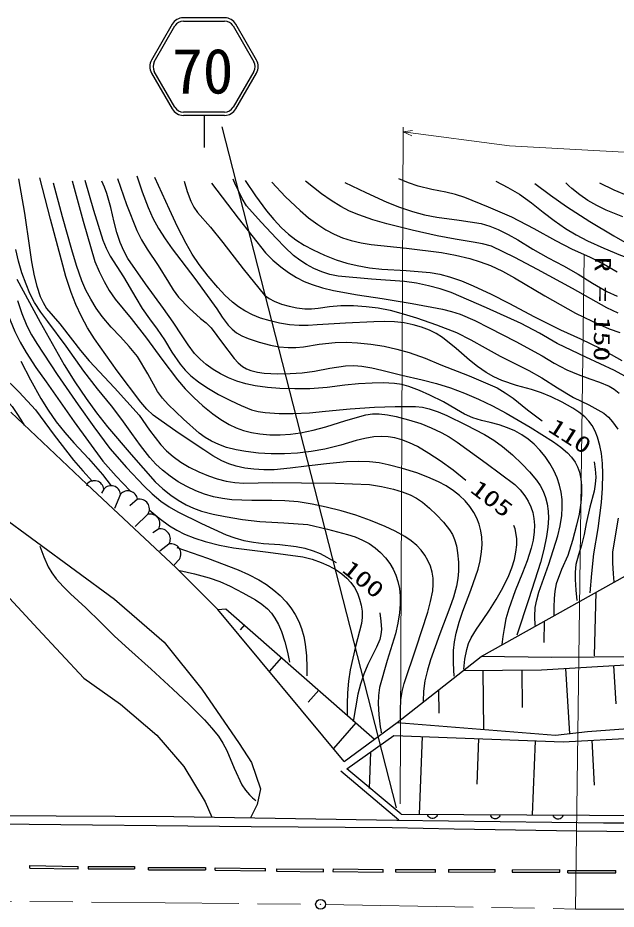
# Model space of a CAD drawing. Units: millimetres, scale not verified. Extents: x 40000 to 680000, y 20000 to 380000.
# Drawn here: x 340318 to 388962, y 260049 to 332448 of the extents above; entities that cross this region are included whole.
import ezdxf
from ezdxf.enums import TextEntityAlignment as Align

# ---------------------------------------------------------------- set-up
doc = ezdxf.new("R2010")
doc.units = ezdxf.units.MM
doc.header["$LTSCALE"] = 1000
doc.linetypes.add('CHAIN', pattern=[18.5, 12, -1.5, 3.5, -1.5])
for name, color, linetype, lineweight in [('M-BGD', 7, 'Continuous', 25), ('M-BMK', 2, 'CHAIN', 13), ('M-BMK-SRVR', 3, 'Continuous', 25), ('M-STR-HTXT', 7, 'Continuous', 13), ('M-STR-STRC', 7, 'Continuous', 25)]:
    doc.layers.add(name, color=color, linetype=linetype, lineweight=lineweight)
doc.styles.add('ＭＳ ゴシック', font='')
doc.styles.get('ＭＳ ゴシック').set_extended_font_data('MS Gothic')

msp = doc.modelspace()

# ---------------------------------------------------------------- linework, layer by layer
at = {"layer": 'M-BGD'}
for p, q in [((339758, 300411), (345941, 294570)), ((345941, 294570), (345941, 294439)), ((345941, 294570), (353186, 287763)), ((347307, 294159), (347117, 293832)), ((348672, 293749), (348179, 292581)), ((350038, 293339), (349431, 292808)), ((337940, 292735), (348183, 285225)), ((350891, 292125), (349848, 291139)), ((351745, 290911), (351290, 290608)), ((352598, 289698), (351859, 289129)), ((353452, 288484), (353034, 288029)), ((337397, 287711), (341937, 282821)), ((353186, 287763), (356571, 284377)), ((377992, 280566), (391094, 287914)), ((387301, 285787), (387163, 280632)), ((348183, 285225), (352204, 281741)), ((356571, 284377), (357226, 284454)), ((366842, 272056), (356571, 284377)), ((357226, 284454), (369315, 273867)), ((358737, 283131), (358390, 282735)), ((383120, 283442), (383074, 281710)), ((341937, 282821), (345692, 278805)), ((352204, 281741), (355286, 277921)), ((361759, 280484), (360764, 279347)), ((371150, 275201), (377992, 280566)), ((383716, 280501), (377992, 280566)), ((382881, 279486), (394580, 280202)), ((391655, 280561), (383716, 280501)), ((376537, 279425), (382881, 279486)), ((381295, 279471), (381324, 276421)), ((384831, 279606), (385155, 274303)), ((388730, 279844), (388921, 276730)), ((345692, 278805), (348660, 276709)), ((378123, 279440), (378169, 274641)), ((355286, 277921), (358301, 273499)), ((364781, 277837), (363933, 276869)), ((374524, 277846), (374542, 275967)), ((348660, 276709), (351629, 274177)), ((367803, 275190), (365972, 273099)), ((366842, 272056), (371150, 275201)), ((371150, 275201), (384015, 274174)), ((386641, 274472), (395356, 275129)), ((384015, 274174), (386641, 274472)), ((384656, 273646), (398551, 274399)), ((351629, 274177), (353812, 271645)), ((367066, 271456), (370899, 274159)), ((370899, 274159), (384656, 273646)), ((373192, 274074), (372956, 267761)), ((377777, 273903), (377639, 270205)), ((382363, 273731), (382139, 267721)), ((386972, 273771), (387170, 270128)), ((358301, 273499), (359306, 271958)), ((368982, 272807), (368872, 269864)), ((353812, 271645), (355558, 268764)), ((359306, 271958), (360043, 269813)), ((371287, 267289), (366587, 271247)), ((371480, 267767), (367066, 271456)), ((360043, 269813), (359775, 268540)), ((355558, 268764), (356079, 267517)), ((359775, 268540), (359238, 267469)), ((359291, 266729), (290818, 267498)), ((330596, 267699), (352995, 267563)), ((352995, 267563), (371130, 267291)), ((371130, 267291), (387918, 267065)), ((371480, 267767), (386792, 267677)), ((386792, 267677), (402338, 267633)), ((370738, 266644), (359291, 266729)), ((375779, 266558), (370738, 266644)), ((385774, 266387), (375779, 266558)), ((387918, 267065), (397591, 267020)), ((394487, 266302), (385774, 266387)), ((341299, 263385), (341302, 263585)), ((341302, 263585), (345230, 263517)), ((341299, 263385), (345226, 263317)), ((345226, 263317), (345230, 263517)), ((346051, 263517), (349817, 263517)), ((346051, 263517), (346051, 263317)), ((346051, 263317), (349817, 263317)), ((349817, 263517), (349817, 263317)), ((350942, 263439), (355587, 263439)), ((350942, 263239), (350942, 263439)), ((350942, 263239), (355587, 263239)), ((355587, 263439), (355587, 263239)), ((356363, 263210), (356366, 263410)), ((356363, 263210), (360446, 263162)), ((356366, 263410), (360449, 263362)), ((360446, 263162), (360449, 263362)), ((361354, 263333), (361352, 263133)), ((361352, 263133), (365173, 263094)), ((361354, 263333), (365176, 263294)), ((365173, 263094), (365176, 263294)), ((365942, 263313), (365940, 263113)), ((365940, 263113), (370013, 263065)), ((365942, 263313), (370015, 263265)), ((370013, 263065), (370015, 263265)), ((371032, 263275), (371031, 263075)), ((371031, 263075), (374261, 263065)), ((371032, 263275), (374262, 263265)), ((374261, 263065), (374262, 263265)), ((375331, 263265), (379114, 263275)), ((375331, 263265), (375332, 263065)), ((375332, 263065), (379114, 263075)), ((379114, 263075), (379114, 263275)), ((380510, 263255), (384380, 263265)), ((380510, 263255), (380511, 263055)), ((380511, 263055), (384381, 263065)), ((384381, 263065), (384380, 263265)), ((385021, 263197), (388940, 263197)), ((385021, 262997), (385021, 263197)), ((385021, 262997), (388940, 262997)), ((388940, 262997), (388940, 263197))]:
    msp.add_line(p, q, dxfattribs=at)
for points in [[(335427, 319774), (335953, 318224), (336540, 316684), (337384, 314884), (338172, 313060), (338376, 312264), (338525, 311440), (338721, 310595), (338977, 309755), (339503, 308350), (340085, 306965), (340508, 306094), (340985, 305252), (341777, 304054), (342627, 302879), (344901, 299639), (347219, 296440), (348312, 295209), (349451, 294015), (349465, 294001), (349479, 293987)], [(340386, 319378), (340861, 316573), (341275, 313763), (341437, 312627), (341659, 311490), (341874, 310641), (342149, 309807), (342368, 309313), (342644, 308842), (343732, 307580), (344777, 306275), (345425, 305415), (346121, 304592), (348176, 302407), (350179, 300186), (351033, 298955), (351939, 297754), (352415, 297271), (352943, 296824), (353580, 296367), (354256, 295958), (355021, 295572), (355814, 295239), (356533, 294991), (357265, 294801), (357972, 294695), (358698, 294648), (361036, 294693), (363369, 294677), (366134, 294643), (368902, 294548), (369885, 294382), (370862, 294156), (371553, 293953), (372221, 293693), (372728, 293424), (373205, 293104), (373792, 292623), (374346, 292091), (374910, 291489), (375421, 290855), (375651, 290485), (375826, 290088), (375976, 289552), (376071, 288987), (376140, 288245), (376148, 287507), (376092, 286895), (375974, 286278), (375730, 285401), (375426, 284539), (374622, 282421), (373878, 280296), (373617, 279453), (373412, 278587), (373307, 277769), (373261, 276934), (373260, 276904), (373258, 276864)], [(375803, 278980), (375746, 280022), (375749, 281066), (375817, 281764), (375944, 282454), (376187, 283357), (376490, 284251), (377143, 285951), (377734, 287657), (377906, 288355), (378019, 289067), (378057, 289658), (378036, 290252), (377958, 290790), (377822, 291315), (377632, 291800), (377384, 292270), (377055, 292754), (376676, 293203), (376225, 293643), (375735, 294037), (375137, 294428), (374512, 294765), (373641, 295150), (372745, 295480), (371597, 295845), (370437, 296152), (369688, 296295), (368919, 296381), (367982, 296407), (367043, 296373), (365412, 296233), (363777, 296032), (362470, 295858), (361146, 295743), (360322, 295730), (359496, 295778), (358777, 295879), (358072, 296038), (357473, 296230), (356900, 296476), (356161, 296883), (355439, 297350), (353353, 298742), (351323, 300169), (350807, 300672), (350324, 301227), (348406, 303779), (346541, 306361), (345989, 307264), (345489, 308199), (345045, 309151), (344656, 310126), (344231, 311425), (343860, 312754), (342977, 316096), (342103, 319449)], [(348411, 319392), (349166, 317276), (349982, 315170), (350381, 314411), (350838, 313670), (351727, 312340), (352564, 310980), (352951, 310348), (353386, 309753), (354252, 308876), (355169, 308034), (355631, 307672), (356049, 307266), (356949, 306017), (357911, 304785), (358225, 304433), (358574, 304133), (358908, 303936), (359272, 303792), (359790, 303665), (360343, 303594), (361417, 303543), (362466, 303552), (363447, 303619), (364429, 303747), (365694, 303994), (366964, 304179), (367623, 304195), (368284, 304151), (369105, 304025), (369911, 303840), (371543, 303416), (373188, 303050), (374349, 302748), (375494, 302388), (376639, 301966), (377769, 301485), (378911, 300934), (380024, 300331), (381968, 299190), (383877, 297999), (384464, 297577), (385010, 297109), (385335, 296759), (385616, 296368), (385821, 295966), (385971, 295535), (386087, 295002), (386146, 294440), (386151, 293738), (386096, 293045), (385950, 292134), (385746, 291243), (385416, 290005), (385029, 288789), (384525, 287645), (384078, 286481), (383964, 285890), (383907, 285275), (383892, 284589), (383902, 283885)], [(349983, 319626), (350420, 318316), (350912, 317030), (351305, 316179), (351758, 315345), (352290, 314499), (352872, 313687), (354699, 311273), (356484, 308814), (356931, 308122), (357419, 307476), (357735, 307152), (358090, 306875), (358542, 306612), (359040, 306394), (359935, 306103), (360851, 305868), (361572, 305737), (362294, 305668), (362917, 305667), (363553, 305727), (364827, 305931), (366118, 306077), (367026, 306092), (367945, 306047), (369021, 305939), (370100, 305769), (371117, 305547), (372129, 305264), (373432, 304793), (374714, 304266), (377008, 303357), (379277, 302393), (379940, 301997), (380581, 301542), (381751, 300615), (382947, 299714)], [(386851, 285750), (386974, 287322), (387157, 288898), (387491, 290980), (387766, 293079), (387851, 294235), (387876, 295407), (387846, 296238), (387756, 297061), (387629, 297721), (387441, 298381), (387248, 298868), (386997, 299333), (386727, 299700), (386404, 300037), (385937, 300418), (385429, 300755), (384563, 301241), (383681, 301668), (382898, 301985), (382087, 302250), (380865, 302595), (379666, 302997), (379011, 303295), (378381, 303648), (377699, 304118), (377038, 304648), (375954, 305592), (374836, 306487), (374327, 306813), (373779, 307090), (373135, 307330), (372469, 307513), (371714, 307666), (370951, 307758), (370114, 307783), (369267, 307748), (366961, 307656), (364665, 307505), (363930, 307446), (363195, 307447), (362401, 307516), (361599, 307646), (360822, 307825), (360050, 308065), (359407, 308324), (358782, 308641), (358259, 308970), (357762, 309355), (357152, 309918), (356575, 310534), (355796, 311459), (355063, 312423), (354505, 313249), (353994, 314114), (353301, 315473), (352655, 316872), (352061, 318172), (351462, 319477)], [(389654, 303347), (388834, 303805), (386483, 304876), (384160, 306002), (382716, 306835), (381235, 307619), (378414, 308899), (375557, 310129), (374640, 310438), (373705, 310690), (372738, 310886), (371749, 311025), (369059, 311212), (366361, 311461), (365686, 311611), (365024, 311820), (364391, 312084), (363783, 312402), (363233, 312754), (362721, 313152), (362022, 313816), (361354, 314533), (360106, 315840), (358918, 317173), (358549, 317783), (358224, 318439), (358028, 318882), (357834, 319340)], [(389038, 311797), (387937, 312426), (386806, 313003), (385415, 313640), (384051, 314330), (382281, 315322), (380484, 316258), (378589, 317079), (376658, 317849), (375902, 318102), (375121, 318299), (373983, 318510), (372861, 318780), (372080, 319050), (371299, 319357)], [(376730, 294874), (375713, 295694), (374650, 296472), (373744, 297070), (372798, 297621), (372171, 297925), (371527, 298172), (370980, 298320), (370421, 298408), (369843, 298435), (369256, 298402), (368537, 298285), (367832, 298109), (366568, 297733), (365277, 297411), (364163, 297222), (363044, 297093), (361990, 297036), (360915, 297039), (359887, 297094), (358849, 297211), (358067, 297354), (357295, 297556), (356664, 297780), (356060, 298059), (355549, 298361), (355070, 298714), (353785, 299854), (352531, 301049), (352083, 301555), (351678, 302105), (350889, 303543), (350049, 304948), (349378, 305753), (348655, 306527), (347901, 307327), (347184, 308176), (346692, 308859), (346245, 309583), (345859, 310327), (345527, 311097), (345092, 312333), (344713, 313590), (343955, 316297), (343228, 319016)], [(344726, 319215), (345622, 315935), (346579, 312666), (346922, 311845), (347325, 311038), (347757, 310305), (348244, 309597), (349537, 308027), (350784, 306417), (352014, 304719), (353293, 303057), (353932, 302317), (354621, 301611), (355369, 300930), (356168, 300284), (356812, 299830), (357493, 299424), (358069, 299146), (358668, 298924), (359315, 298759), (359986, 298650), (360816, 298583), (361647, 298576), (362475, 298628), (363293, 298740), (364329, 298957), (365349, 299232), (366975, 299753), (368611, 300214), (369141, 300275), (369686, 300276), (370373, 300205), (371070, 300071), (372082, 299808), (373079, 299487), (373917, 299158), (374736, 298772), (375395, 298404), (376027, 297983), (378388, 296289), (380724, 294538), (381144, 294109), (381524, 293632), (381795, 293199), (382018, 292726), (382174, 292260), (382274, 291770), (382314, 291232), (382294, 290690), (382200, 290021), (382045, 289361), (381727, 288352), (381351, 287364), (380762, 285916), (380224, 284431), (380004, 283643), (379844, 282842), (379748, 282191), (379667, 281536)], [(345767, 319270), (346464, 316823), (347222, 314379), (347501, 313732), (347838, 313101), (348897, 311414), (349905, 309695), (350435, 308825), (351014, 307991), (351652, 307160), (352241, 306293), (352850, 305281), (353507, 304308), (353923, 303826), (354392, 303377), (355018, 302872), (355689, 302410), (356639, 301859), (357620, 301358), (358462, 300954), (359321, 300607), (359858, 300466), (360421, 300381), (361565, 300321), (362707, 300321), (364022, 300375), (365336, 300489), (367324, 300691), (369323, 300832), (370983, 300890), (372653, 300887), (373213, 300821), (373762, 300695), (374487, 300449), (375199, 300145), (376749, 299398), (378265, 298601), (379013, 298147), (379728, 297642), (380533, 296950), (381305, 296207), (381922, 295571), (382492, 294898), (382783, 294469), (383027, 294000), (383219, 293494), (383356, 292961), (383436, 292386), (383456, 291806), (383411, 291066), (383305, 290329), (383080, 289261), (382796, 288210), (381863, 285257), (380883, 282309)], [(382374, 283089), (382351, 283817), (382388, 284539), (382504, 285174), (382683, 285811), (383476, 288081), (384210, 290366), (384402, 291185), (384534, 292017), (384581, 292676), (384568, 293336), (384496, 293911), (384363, 294484), (384161, 295083), (383898, 295672), (383571, 296256), (383191, 296813), (382766, 297334), (382299, 297812), (381815, 298222), (381297, 298582), (380727, 298897), (380131, 299159), (379439, 299391), (378728, 299567), (378008, 299733), (377302, 299959), (376636, 300269), (375983, 300639), (374913, 301245), (373818, 301794), (372978, 302173), (372104, 302501), (371526, 302656), (370937, 302752), (370028, 302792), (369117, 302773), (368004, 302719), (366892, 302605), (365472, 302435), (364050, 302326), (362843, 302305), (361629, 302344), (360628, 302423), (359627, 302562), (358865, 302724), (358117, 302945), (357450, 303205), (356794, 303526), (356195, 303886), (355631, 304294), (355139, 304723), (354691, 305193), (354161, 305880), (353672, 306612), (352938, 307737), (352151, 308833), (350689, 310852), (349273, 312911), (348936, 313530), (348648, 314187), (348367, 315012), (348142, 315857), (347879, 317030), (347557, 318190), (347366, 318692), (347157, 319189)], [(353834, 319172), (354084, 318346), (354390, 317543), (354628, 317077), (354919, 316643), (355976, 315436), (356982, 314196), (358644, 312048), (360372, 309916), (360750, 309647), (361164, 309427), (361759, 309195), (362377, 309019), (363010, 308883), (363653, 308805), (364198, 308803), (364744, 308861), (365653, 309004), (366578, 309088), (367598, 309074), (368627, 308998), (369610, 308879), (370583, 308701), (371654, 308418), (372719, 308074), (374364, 307504), (375980, 306881), (377148, 306296), (378301, 305651), (379518, 304974), (380763, 304351), (381855, 303808), (382917, 303212), (384190, 302386), (385493, 301613), (386745, 301002), (387959, 300342), (388328, 300017), (388659, 299645), (389099, 299038)], [(356051, 319031), (358221, 316183), (360443, 313367), (361048, 312770), (361702, 312211), (362316, 311761), (362970, 311357), (363592, 311041), (364250, 310776), (365099, 310510), (365975, 310298), (367945, 309951), (369927, 309663), (372387, 309253), (374840, 308783), (375567, 308607), (376285, 308370), (377465, 307856), (378632, 307280), (380795, 306160), (382937, 304983), (383925, 304400), (384948, 303866), (385863, 303473), (386807, 303133), (387609, 302858), (388380, 302530), (388805, 302280), (389205, 301974)], [(358788, 319238), (359628, 317996), (360522, 316782), (361118, 316070), (361759, 315397), (362321, 314888), (362921, 314426), (363602, 313990), (364317, 313605), (365247, 313177), (366209, 312801), (367055, 312530), (367915, 312318), (368907, 312147), (369919, 312034), (371882, 311930), (373839, 311764), (374631, 311617), (375422, 311408), (376380, 311080), (377330, 310690), (378787, 310012), (380221, 309278), (382311, 308167), (384426, 307111), (386066, 306375), (387681, 305585), (388549, 305109), (389409, 304619)], [(360955, 319087), (362090, 317917), (363268, 316789), (363961, 316199), (364699, 315649), (365352, 315238), (366044, 314874), (366716, 314586), (367407, 314357), (368223, 314164), (369052, 314030), (371911, 313742), (374753, 313396), (375911, 313180), (377056, 312906), (377901, 312642), (378735, 312319), (379727, 311858), (380705, 311337), (383163, 309868), (385643, 308455), (386997, 307799), (388388, 307191), (389255, 306887)], [(389125, 308448), (388206, 308895), (385397, 310474), (382568, 311995), (380710, 312981), (378834, 313908), (378102, 314091), (377340, 314218), (375864, 314457), (374409, 314754), (372364, 315206), (370327, 315718), (369177, 316048), (368048, 316435), (367295, 316752), (366569, 317122), (365783, 317607), (365017, 318151), (364357, 318661), (363697, 319190)], [(366903, 319085), (368601, 318248), (370330, 317463), (371353, 317060), (372404, 316711), (373379, 316454), (374379, 316253), (376197, 316024), (377996, 315734), (378693, 315521), (379373, 315251), (380182, 314854), (380961, 314404), (382175, 313650), (383428, 312943), (384666, 312312), (385874, 311628), (387024, 310901), (388203, 310226), (389038, 309839)], [(379166, 319183), (380150, 318675), (381102, 318116), (382078, 317421), (383029, 316669), (383912, 315977), (384836, 315330), (385711, 314811), (386617, 314343), (387960, 313734), (389323, 313183), (391072, 312559), (392846, 311991), (394098, 311615), (395373, 311294), (396130, 311163), (396894, 311091), (397063, 311084), (397243, 311078)], [(382351, 318999), (383621, 318034), (384929, 317115), (386831, 315899), (388771, 314729), (389852, 314117)], [(389491, 316285), (388147, 316836), (387389, 317199), (386664, 317614), (386004, 318077), (385369, 318596), (385119, 318813), (384870, 319032)], [(387612, 319032), (388757, 318481), (389924, 317987)], [(371441, 275426), (371415, 276238), (371449, 277042), (371558, 277718), (371726, 278386), (372712, 281273), (373637, 284169), (373871, 285029), (374044, 285895), (374089, 286413), (374073, 286934), (373996, 287421), (373856, 287908), (373659, 288374), (373410, 288811), (373104, 289217), (372753, 289582), (372285, 289972), (371774, 290318), (370996, 290751), (370186, 291133), (368988, 291623), (367797, 292046), (366607, 292406), (365388, 292713), (364250, 292951), (363097, 293131), (362035, 293221), (360969, 293252), (359347, 293249), (357716, 293308), (356961, 293397), (356218, 293544), (355499, 293755), (354797, 294023), (354060, 294370), (353350, 294772), (352698, 295209), (352076, 295699), (351539, 296194), (351039, 296737), (350291, 297698), (349590, 298695), (348780, 299828), (347923, 300925), (346784, 302315), (345693, 303742), (344255, 305772), (342765, 307772), (342200, 308535), (341687, 309330), (341309, 310054), (340985, 310806), (340655, 311729), (340379, 312679), (340166, 313635)], [(340245, 311210), (342142, 307720), (344089, 304265), (344958, 302875), (345877, 301517), (346726, 300354), (347621, 299229), (349533, 296979), (351493, 294767), (352095, 294199), (352745, 293670), (353349, 293258), (353993, 292892), (354601, 292613), (355240, 292386), (356199, 292139), (357175, 291950), (358586, 291706), (359998, 291524), (361942, 291438), (363885, 291292), (365504, 290916), (367130, 290476), (367749, 290282), (368349, 290029), (368868, 289741), (369364, 289395), (369808, 289013), (370217, 288579), (370552, 288138), (370840, 287656), (371056, 287183), (371221, 286677), (371341, 286097), (371402, 285506), (371406, 284822), (371349, 284130), (371211, 283271), (371013, 282416), (370340, 280241), (369723, 278046), (369642, 277410), (369621, 276758), (369672, 275823), (369785, 274871), (369820, 274620), (369856, 274369)], [(340297, 309497), (340652, 308444), (341061, 307419), (341430, 306695), (341859, 305989), (343524, 303481), (345234, 301016), (346491, 299224), (347802, 297463), (349167, 295916), (350581, 294406), (351248, 293774), (351952, 293189), (352613, 292733), (353316, 292321), (355264, 291368), (357245, 290465), (357964, 290198), (358696, 289990), (359485, 289847), (360296, 289761), (361618, 289669), (362940, 289515), (363639, 289371), (364329, 289167), (364900, 288936), (365446, 288652), (365813, 288431), (366185, 288196)], [(337728, 305761), (337999, 305058), (338324, 304379), (338645, 303884), (339022, 303414), (340416, 302030), (341767, 300603), (343287, 298543), (344857, 296516), (345610, 295648), (346383, 294782)], [(335210, 305374), (336072, 304431), (336979, 303531), (338228, 302473), (339429, 301378), (339858, 300872), (340247, 300318), (340540, 299851), (340828, 299368)], [(340564, 304563), (341342, 303040), (342177, 301538), (342784, 300574), (343446, 299634), (344134, 298763), (344875, 297924), (346061, 296664), (347199, 295368), (347562, 294906), (347917, 294440)], [(387162, 296397), (387264, 295777), (387308, 295149), (387265, 294580), (387160, 294004), (386816, 292695), (386530, 291368), (386371, 290495), (386150, 289626), (385888, 288838), (385686, 288039), (385628, 287435), (385629, 286823), (385681, 285972), (385755, 285127)], [(350990, 292476), (351804, 291805), (352650, 291186), (353246, 290828), (353882, 290518), (354702, 290195), (355556, 289925), (356702, 289626), (357853, 289388), (360658, 289059), (363481, 288666), (364234, 288468), (364985, 288207), (365609, 287933), (366200, 287606), (366655, 287291), (367072, 286930), (367395, 286574), (367680, 286169), (367920, 285719), (368106, 285242), (368234, 284748), (368301, 284245), (368305, 283743), (368249, 283246), (367766, 281374), (367344, 279501), (367203, 278576), (367122, 277633), (367097, 276735), (367098, 275825)], [(389115, 291798), (388667, 289074), (388665, 288188), (388724, 287288), (388752, 286968), (388783, 286648)], [(376563, 279554), (376656, 280360), (376809, 281153), (376961, 281630), (377173, 282094), (377603, 282800), (378094, 283491), (378674, 284326), (379203, 285195), (379741, 286151), (380229, 287144), (380488, 287786), (380690, 288448), (380812, 289038), (380875, 289637), (380876, 290141), (380816, 290640), (380744, 290931), (380644, 291207)], [(342120, 289521), (342431, 288678), (342793, 287868), (343092, 287358), (343446, 286873), (343994, 286256), (344593, 285672), (345860, 284518), (347070, 283333), (348183, 282224), (349339, 281156), (351146, 279554), (352911, 277910), (354220, 276693), (355486, 275434), (356076, 274780), (356620, 274088), (356989, 273527), (357314, 272924), (357905, 271512), (358543, 270146), (358818, 269728), (359148, 269338), (359400, 269100), (359674, 268867)], [(353248, 289424), (355742, 288550), (358233, 287614), (359083, 287238), (359906, 286809), (360534, 286417), (361138, 285968), (361650, 285516), (362127, 285013), (362518, 284516), (362866, 283975), (363151, 283422), (363384, 282838), (363564, 282208), (363686, 281564), (363780, 280639), (363816, 279689), (363821, 279344), (363825, 278998)], [(353500, 287560), (354690, 287296), (355870, 286971), (356729, 286661), (357577, 286289), (358622, 285756), (359648, 285165), (360147, 284826), (360603, 284442), (360931, 284086), (361213, 283689), (361504, 283161), (361747, 282594), (362021, 281763), (362237, 280913), (362326, 280515), (362414, 280106)], [(369741, 284114), (369840, 283450), (369879, 282761), (369838, 282361), (369736, 281962), (369474, 281325), (369147, 280692), (368761, 279918), (368435, 279131), (368170, 278328), (367963, 277509), (367758, 276411), (367592, 275290)], [(374432, 267750), (374400, 267658), (374351, 267580), (374275, 267493), (374186, 267445), (374092, 267418), (373968, 267418), (373874, 267447), (373787, 267495), (373709, 267584), (373662, 267662), (373632, 267754)], [(379536, 267720), (379504, 267628), (379455, 267550), (379379, 267463), (379290, 267415), (379196, 267388), (379072, 267389), (378978, 267417), (378891, 267466), (378813, 267554), (378766, 267632), (378736, 267724)], [(384640, 267690), (384608, 267598), (384559, 267520), (384483, 267433), (384394, 267385), (384300, 267358), (384176, 267359), (384082, 267387), (383995, 267436), (383917, 267524), (383870, 267602), (383840, 267695)]]:
    msp.add_lwpolyline(points, dxfattribs=at)
for centre, radius, start, end in [((346538, 294080), 772, 5.90245, 140.66272), ((347904, 293670), 772, 5.90245, 140.66272), ((349270, 293260), 772, 5.90245, 140.66272), ((350212, 292554), 804, 327.73187, 102.49215), ((351065, 291341), 804, 327.73187, 102.49215), ((351919, 290127), 804, 327.73187, 102.49215), ((352772, 288913), 804, 327.73187, 102.49215)]:
    msp.add_arc(centre, radius, start, end, dxfattribs=at)
at = {"layer": 'M-BMK'}
for p, q in [((290800, 261138), (364529, 260451)), ((365329, 260439), (385663, 260061)), ((385663, 260061), (393269, 260061))]:
    msp.add_line(p, q, dxfattribs=at)
at = {"layer": 'M-BMK-SRVR'}
for radius in [398, 12]:
    msp.add_circle((364929, 260447), radius, dxfattribs=at)
at = {"layer": 'M-STR-HTXT'}
for p, q in [((371392, 268612), (371641, 323558)), ((371639, 323176), (380285, 322050)), ((380285, 322050), (396914, 321136)), ((385663, 260061), (386346, 313167))]:
    msp.add_line(p, q, dxfattribs=at)
msp.add_lwpolyline([(372355, 322865), (371639, 323176), (372411, 323291)], dxfattribs=at)
at = {"layer": 'M-STR-STRC'}
for p, q in [((357131, 332448), (353778, 332448)), ((352863, 331920), (351187, 329016)), ((351415, 328884), (353092, 331788)), ((353778, 332184), (357131, 332184)), ((357817, 331788), (359494, 328884)), ((359722, 329016), (358046, 331920)), ((353092, 325188), (351415, 328092)), ((359494, 328092), (357817, 325188)), ((351187, 327960), (352863, 325056)), ((358046, 325056), (359722, 327960)), ((357131, 324792), (353778, 324792)), ((357131, 324528), (353778, 324528)), ((355455, 324528), (355455, 321927)), ((356913, 323581), (371064, 268273))]:
    msp.add_line(p, q, dxfattribs=at)
for centre, radius, start, end in [((353778, 331392), 1056, 90, 150), ((357131, 331392), 1056, 30, 90), ((353778, 331392), 792, 90, 150), ((357131, 331392), 792, 30, 90), ((352101, 328488), 1056, 150, 210), ((352101, 328488), 792, 150, 210), ((358808, 328488), 792, 330, 30.00002), ((358808, 328488), 1056, 330, 30), ((353778, 325584), 792, 210, 270), ((357131, 325584), 792, 270, 330), ((353778, 325584), 1056, 210, 270), ((357131, 325584), 1056, 270, 330)]:
    msp.add_arc(centre, radius, start, end, dxfattribs=at)

# ---------------------------------------------------------------- texts
at = {"layer": 'M-BGD', "style": 'ＭＳ ゴシック', "width": 1.35}
for s, rotation, p in [('110', 327.4, (383120, 298572)), ('105', 322.5, (376770, 293676)), ('100', 320.7, (366349, 287195))]:
    msp.add_text(s, height=1320, rotation=rotation, dxfattribs=at).set_placement(p, align=Align.BOTTOM_LEFT)
at = {"layer": 'M-STR-HTXT', "style": 'ＭＳ ゴシック', "width": 1.35}
msp.add_text('R = 150', height=1320, rotation=269.3, dxfattribs=at).set_placement((386837, 313043), align=Align.BOTTOM_LEFT)
at = {"layer": 'M-STR-STRC', "style": 'ＭＳ ゴシック'}
msp.add_text('70', height=3666, dxfattribs=at).set_placement((355352, 328130), align=Align.MIDDLE_CENTER)

doc.saveas('drawing.dxf')
